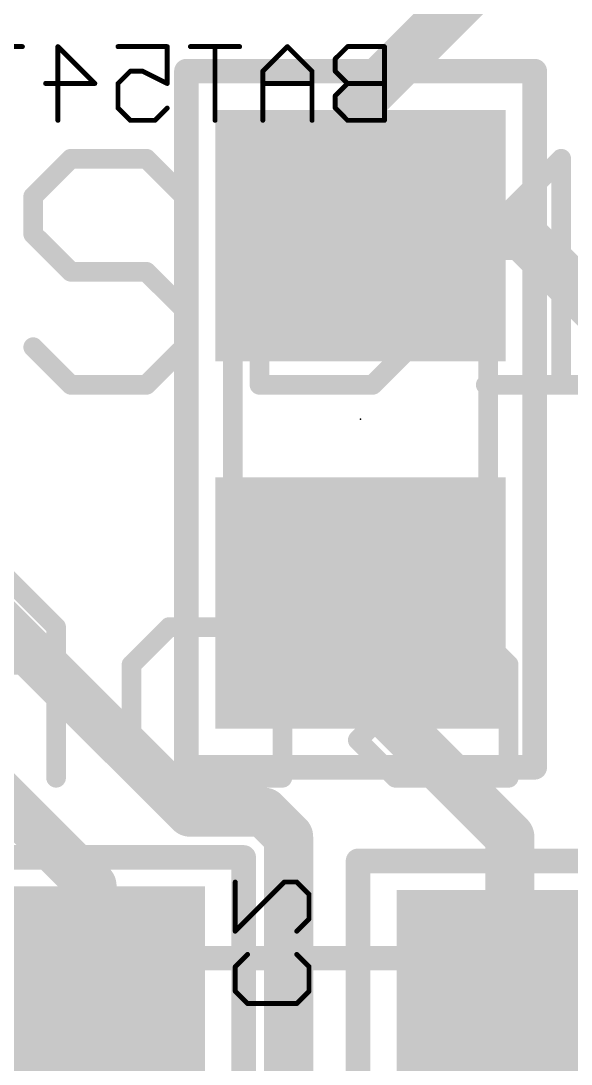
# Model space of a CAD drawing. Extents: x -0.1 to 38.1, y -0.1 to 36.4.
# Drawn here: x 10.3 to 13.14, y 23.46 to 28.86 of the extents above; entities that cross this region are included whole.
import ezdxf

# ---------------------------------------------------------------- set-up
doc = ezdxf.new("R2010")
doc.units = 0
for name, color, linetype in [('16', 132, 'CONTINUOUS'), ('21', 40, 'CONTINUOUS'), ('22', 6, 'CONTINUOUS'), ('24', 53, 'CONTINUOUS'), ('26', 253, 'CONTINUOUS'), ('51', 253, 'CONTINUOUS'), ('52', 253, 'CONTINUOUS')]:
    doc.layers.add(name, color=color, linetype=linetype)

# ---------------------------------------------------------------- blocks, each defined once
blk = doc.blocks.new('RECT')
blk.add_solid([(-0.5, -0.5), (0.5, -0.5), (-0.5, 0.5), (0.5, 0.5)])

msp = doc.modelspace()

# ---------------------------------------------------------------- linework, layer by layer
at = {"layer": '16', "const_width": 0.254}
for points in [[(12.065, 28.448), (12.772, 29.155)], [(12.065, 27.756), (12.065, 28.448)], [(12.056, 27.747), (12.065, 27.756)], [(12.893, 27.747), (12.056, 27.747)], [(13.462, 27.178), (12.893, 27.747)], [(11.176, 24.765), (9.652, 26.289)], [(12.056, 25.409), (12.056, 25.847)], [(12.827, 24.638), (12.056, 25.409)], [(10.033, 25.019), (10.668, 24.384)], [(11.557, 24.765), (11.176, 24.765)], [(11.684, 24.638), (11.557, 24.765)], [(11.684, 22.733), (11.684, 24.638)], [(12.827, 23.679), (12.827, 24.638)], [(10.668, 24.384), (10.668, 23.697)], [(10.668, 23.697), (10.602, 23.631)], [(12.893, 23.613), (12.827, 23.679)], [(12.893, 22.926), (12.893, 23.613)]]:
    msp.add_lwpolyline(points, dxfattribs=at)
at = {"layer": '16', "const_width": 0.127}
for points in [[(12.1285, 28.448, 1), (12.0015, 28.448)], [(12.0201, 28.4929, 1), (12.1099, 28.4031)], [(12.056, 27.8105, 1), (12.056, 27.6835)], [(12.0111, 27.7919, 1), (12.1009, 27.7021)], [(12.1099, 27.7111, 1), (12.0201, 27.8009)], [(12.9379, 27.7919, 1), (12.8481, 27.7021)], [(12.893, 27.6835, 1), (12.893, 27.8105)], [(12.0015, 27.756, 1), (12.1285, 27.756)], [(12.1195, 25.847, 1), (11.9925, 25.847)], [(12.1009, 25.4539, 1), (12.0111, 25.3641)], [(11.9925, 25.409, 1), (12.1195, 25.409)], [(11.176, 24.8285, 1), (11.176, 24.7015)], [(11.1311, 24.7201, 1), (11.2209, 24.8099)], [(11.6019, 24.8099, 1), (11.5121, 24.7201)], [(11.557, 24.7015, 1), (11.557, 24.8285)], [(11.7475, 24.638, 1), (11.6205, 24.638)], [(12.8905, 24.638, 1), (12.7635, 24.638)], [(11.6391, 24.5931, 1), (11.7289, 24.6829)], [(12.7821, 24.5931, 1), (12.8719, 24.6829)], [(10.7315, 24.384, 1), (10.6045, 24.384)], [(10.6231, 24.3391, 1), (10.7129, 24.4289)], [(10.7129, 23.6521, 1), (10.6231, 23.7419)], [(12.8719, 23.7239, 1), (12.7821, 23.6341)], [(10.5571, 23.6759, 1), (10.6469, 23.5861)], [(10.6045, 23.697, 1), (10.7315, 23.697)], [(12.7635, 23.679, 1), (12.8905, 23.679)], [(12.9565, 23.613, 1), (12.8295, 23.613)], [(12.8481, 23.5681, 1), (12.9379, 23.6579)]]:
    msp.add_lwpolyline(points, format="xyb", dxfattribs=at)
at = {"layer": '21', "const_width": 0.1016}
for points in [[(10.5591, 28.1442), (10.3642, 27.9493)], [(10.9489, 28.1442), (10.5591, 28.1442)], [(11.1438, 27.9493), (10.9489, 28.1442)], [(11.5336, 28.1442), (11.5336, 26.9748)], [(12.1183, 28.1442), (11.5336, 28.1442)], [(12.3132, 27.9493), (12.1183, 28.1442)], [(12.703, 27.7544), (13.0928, 28.1442)], [(13.0928, 28.1442), (13.0928, 26.9748)], [(10.3642, 27.9493), (10.3642, 27.7544)], [(12.3132, 27.1697), (12.3132, 27.9493)], [(10.3642, 27.7544), (10.5591, 27.5595)], [(10.5591, 27.5595), (10.9489, 27.5595)], [(10.9489, 27.5595), (11.1438, 27.3646)], [(11.1438, 27.3646), (11.1438, 27.1697)], [(10.5591, 26.9748), (10.3642, 27.1697)], [(11.1438, 27.1697), (10.9489, 26.9748)], [(12.1183, 26.9748), (12.3132, 27.1697)], [(10.9489, 26.9748), (10.5591, 26.9748)], [(11.5336, 26.9748), (12.1183, 26.9748)], [(12.703, 26.9748), (13.4826, 26.9748)], [(10.0926, 26.1122), (10.4824, 25.7224)], [(11.6518, 26.1122), (11.6518, 24.9428)], [(10.4824, 25.7224), (10.4824, 24.9428)], [(10.8722, 25.5275), (11.0671, 25.7224)], [(11.0671, 25.7224), (11.6518, 25.7224)], [(12.2365, 25.7224), (12.6263, 25.7224)], [(12.6263, 25.7224), (12.8212, 25.5275)], [(9.7028, 25.5275), (10.4824, 25.5275)], [(10.8722, 25.1377), (10.8722, 25.5275)], [(12.8212, 25.5275), (12.8212, 24.9428)], [(12.0416, 25.1377), (12.2365, 25.3326)], [(12.2365, 25.3326), (12.8212, 25.3326)], [(11.0671, 24.9428), (10.8722, 25.1377)], [(12.2365, 24.9428), (12.0416, 25.1377)], [(11.6518, 24.9428), (11.0671, 24.9428)], [(12.8212, 24.9428), (12.2365, 24.9428)]]:
    msp.add_lwpolyline(points, dxfattribs=at)
at = {"layer": '21', "const_width": 0.0508}
for points in [[(10.5591, 28.1696, 1), (10.5591, 28.1188)], [(10.5771, 28.1262, 1), (10.5411, 28.1622)], [(10.9669, 28.1622, 1), (10.9309, 28.1262)], [(10.9489, 28.1188, 1), (10.9489, 28.1696)], [(11.559, 28.1442, 1), (11.5082, 28.1442)], [(11.5336, 28.1696, 1), (11.5336, 28.1188)], [(12.1363, 28.1622, 1), (12.1003, 28.1262)], [(12.1183, 28.1188, 1), (12.1183, 28.1696)], [(13.1182, 28.1442, 1), (13.0674, 28.1442)], [(13.1107, 28.1262, 1), (13.0748, 28.1622)], [(10.3462, 27.9673, 1), (10.3822, 27.9313)], [(10.3896, 27.9493, 1), (10.3388, 27.9493)], [(11.1258, 27.9313, 1), (11.1618, 27.9673)], [(12.3386, 27.9493, 1), (12.2878, 27.9493)], [(12.2952, 27.9313, 1), (12.3312, 27.9673)], [(10.3822, 27.7724, 1), (10.3462, 27.7364)], [(12.685, 27.7724, 1), (12.721, 27.7364)], [(10.3388, 27.7544, 1), (10.3896, 27.7544)], [(10.5591, 27.5849, 1), (10.5591, 27.5341)], [(10.5411, 27.5415, 1), (10.5771, 27.5775)], [(10.9669, 27.5775, 1), (10.9309, 27.5415)], [(10.9489, 27.5341, 1), (10.9489, 27.5849)], [(11.1692, 27.3646, 1), (11.1184, 27.3646)], [(11.1258, 27.3466, 1), (11.1618, 27.3826)], [(10.3822, 27.1877, 1), (10.3462, 27.1517)], [(11.1184, 27.1697, 1), (11.1692, 27.1697)], [(11.1618, 27.1517, 1), (11.1258, 27.1877)], [(12.2878, 27.1697, 1), (12.3386, 27.1697)], [(12.3312, 27.1517, 1), (12.2952, 27.1877)], [(10.5591, 27.0002, 1), (10.5591, 26.9494)], [(10.5411, 26.9568, 1), (10.5771, 26.9928)], [(10.9309, 26.9928, 1), (10.9669, 26.9568)], [(10.9489, 26.9494, 1), (10.9489, 27.0002)], [(11.5336, 27.0002, 1), (11.5336, 26.9494)], [(11.5082, 26.9748, 1), (11.559, 26.9748)], [(12.1003, 26.9928, 1), (12.1363, 26.9568)], [(12.1183, 26.9494, 1), (12.1183, 27.0002)], [(12.703, 27.0002, 1), (12.703, 26.9494)], [(13.0674, 26.9748, 1), (13.1182, 26.9748)], [(11.6772, 26.1122, 1), (11.6264, 26.1122)], [(10.5078, 25.7224, 1), (10.457, 25.7224)], [(10.4644, 25.7044, 1), (10.5004, 25.7404)], [(11.0671, 25.7478, 1), (11.0671, 25.697)], [(11.0851, 25.7044, 1), (11.0491, 25.7404)], [(11.6518, 25.697, 1), (11.6518, 25.7478)], [(12.2365, 25.7478, 1), (12.2365, 25.697)], [(12.6443, 25.7404, 1), (12.6083, 25.7044)], [(12.6263, 25.697, 1), (12.6263, 25.7478)], [(10.4824, 25.5021, 1), (10.4824, 25.5529)], [(10.8976, 25.5275, 1), (10.8468, 25.5275)], [(12.8466, 25.5275, 1), (12.7958, 25.5275)], [(10.8542, 25.5455, 1), (10.8902, 25.5095)], [(12.8032, 25.5095, 1), (12.8392, 25.5455)], [(12.2365, 25.358, 1), (12.2365, 25.3072)], [(12.2545, 25.3146, 1), (12.2185, 25.3506)], [(12.8212, 25.3072, 1), (12.8212, 25.358)], [(10.8902, 25.1557, 1), (10.8542, 25.1197)], [(10.8468, 25.1377, 1), (10.8976, 25.1377)], [(12.0596, 25.1557, 1), (12.0236, 25.1197)], [(12.0236, 25.1557, 1), (12.0596, 25.1197)], [(11.0671, 24.9682, 1), (11.0671, 24.9174)], [(11.0491, 24.9248, 1), (11.0851, 24.9608)], [(11.6518, 24.9174, 1), (11.6518, 24.9682)], [(12.2365, 24.9682, 1), (12.2365, 24.9174)], [(12.2185, 24.9248, 1), (12.2545, 24.9608)], [(12.8212, 24.9174, 1), (12.8212, 24.9682)], [(10.457, 24.9428, 1), (10.5078, 24.9428)], [(11.6264, 24.9428, 1), (11.6772, 24.9428)], [(12.7958, 24.9428, 1), (12.8466, 24.9428)]]:
    msp.add_lwpolyline(points, format="xyb", dxfattribs=at)
at = {"layer": '22', "const_width": 0.0635}
for points in [[(11.1878, 28.597, 1), (11.1242, 28.597)], [(11.156, 28.6288, 1), (11.156, 28.5653)], [(12.9878, 28.597, 1), (12.9243, 28.597)], [(12.956, 28.5653, 1), (12.956, 28.6288)], [(11.156, 25.0287, 1), (11.156, 24.9653)], [(12.956, 24.9653, 1), (12.956, 25.0287)], [(11.1242, 24.997, 1), (11.1878, 24.997)], [(12.9243, 24.997, 1), (12.9878, 24.997)], [(11.4838, 24.531, 1), (11.4202, 24.531)], [(11.452, 24.4993, 1), (11.452, 24.5628)], [(12.043, 24.5448, 1), (12.043, 24.4813)], [(12.0748, 24.513, 1), (12.0113, 24.513)]]:
    msp.add_lwpolyline(points, format="xyb", dxfattribs=at)
at = {"layer": '22', "const_width": 0.127}
for points in [[(12.956, 28.597), (11.156, 28.597)], [(11.156, 28.597), (11.156, 24.997)], [(12.956, 24.997), (12.956, 28.597)], [(11.156, 24.997), (12.956, 24.997)], [(11.452, 24.531), (7.852, 24.531)], [(11.452, 22.731), (11.452, 24.531)], [(15.643, 24.513), (12.043, 24.513)], [(12.043, 24.513), (12.043, 22.713)]]:
    msp.add_lwpolyline(points, dxfattribs=at)
at = {"layer": '24'}
msp.add_point((12.056, 26.797), dxfattribs=at)
at = {"layer": '26', "const_width": 0.0254}
for points in [[(10.3083, 28.724), (10.0541, 28.724)], [(10.4918, 28.3427), (10.4918, 28.724)], [(10.4918, 28.724), (10.6825, 28.5334)], [(10.8025, 28.724), (11.0567, 28.724)], [(11.0567, 28.724), (11.0567, 28.5334)], [(11.4309, 28.724), (11.1767, 28.724)], [(11.3038, 28.3427), (11.3038, 28.724)], [(11.678, 28.724), (11.5509, 28.5969)], [(11.8051, 28.5969), (11.678, 28.724)], [(11.9886, 28.724), (11.9251, 28.6605)], [(12.1793, 28.724), (11.9886, 28.724)], [(12.1793, 28.3427), (12.1793, 28.724)], [(11.9251, 28.6605), (11.9251, 28.5969)], [(10.866, 28.5969), (10.8025, 28.5334)], [(10.9296, 28.5969), (10.866, 28.5969)], [(11.0567, 28.5334), (10.9296, 28.5969)], [(11.5509, 28.5969), (11.5509, 28.3427)], [(11.8051, 28.3427), (11.8051, 28.5969)], [(11.9251, 28.5969), (11.9886, 28.5334)], [(10.6825, 28.5334), (10.4283, 28.5334)], [(10.8025, 28.5334), (10.8025, 28.4063)], [(11.8051, 28.5334), (11.5509, 28.5334)], [(11.9886, 28.5334), (11.9251, 28.4698)], [(12.1793, 28.5334), (11.9886, 28.5334)], [(11.9251, 28.4698), (11.9251, 28.4063)], [(10.8025, 28.4063), (10.866, 28.3427)], [(10.9931, 28.3427), (11.0567, 28.4063)], [(11.9251, 28.4063), (11.9886, 28.3427)], [(10.866, 28.3427), (10.9931, 28.3427)], [(11.9886, 28.3427), (12.1793, 28.3427)], [(11.4083, 24.4037), (11.4083, 24.1495)], [(11.4083, 24.1495), (11.6625, 24.4037)], [(11.6625, 24.4037), (11.7261, 24.4037)], [(11.7261, 24.4037), (11.7896, 24.3402)], [(11.7896, 24.3402), (11.7896, 24.213)], [(11.7896, 24.213), (11.7261, 24.1495)], [(11.4083, 23.9659), (11.4719, 24.0295)], [(11.7261, 24.0295), (11.7896, 23.9659)], [(11.4083, 23.8388), (11.4083, 23.9659)], [(11.7896, 23.9659), (11.7896, 23.8388)], [(11.4719, 23.7753), (11.4083, 23.8388)], [(11.7896, 23.8388), (11.7261, 23.7753)], [(11.7261, 23.7753), (11.4719, 23.7753)]]:
    msp.add_lwpolyline(points, dxfattribs=at)
at = {"layer": '26', "const_width": 0.0127}
for points in [[(10.3083, 28.7177, 1), (10.3083, 28.7304)], [(10.4982, 28.724, 1), (10.4855, 28.724)], [(10.4963, 28.7285, 1), (10.4873, 28.7195)], [(10.8025, 28.7304, 1), (10.8025, 28.7177)], [(11.063, 28.724, 1), (11.0503, 28.724)], [(11.0567, 28.7177, 1), (11.0567, 28.7304)], [(11.1767, 28.7304, 1), (11.1767, 28.7177)], [(11.3101, 28.724, 1), (11.2974, 28.724)], [(11.4309, 28.7177, 1), (11.4309, 28.7304)], [(11.6825, 28.7285, 1), (11.6735, 28.7195)], [(11.6825, 28.7195, 1), (11.6735, 28.7285)], [(11.9886, 28.7304, 1), (11.9886, 28.7177)], [(11.9931, 28.7195, 1), (11.9841, 28.7285)], [(12.1857, 28.724, 1), (12.173, 28.724)], [(12.1793, 28.7177, 1), (12.1793, 28.7304)], [(11.9314, 28.6605, 1), (11.9187, 28.6605)], [(11.9206, 28.665, 1), (11.9296, 28.656)], [(10.866, 28.6033, 1), (10.866, 28.5906)], [(10.8705, 28.5924, 1), (10.8615, 28.6014)], [(10.9324, 28.6026, 1), (10.9267, 28.5912)], [(10.9296, 28.5906, 1), (10.9296, 28.6033)], [(11.5572, 28.5969, 1), (11.5445, 28.5969)], [(11.5464, 28.6014, 1), (11.5554, 28.5924)], [(11.8114, 28.5969, 1), (11.7987, 28.5969)], [(11.8006, 28.5924, 1), (11.8096, 28.6014)], [(11.9187, 28.5969, 1), (11.9314, 28.5969)], [(11.9296, 28.6014, 1), (11.9206, 28.5924)], [(10.4283, 28.5397, 1), (10.4283, 28.527)], [(10.678, 28.5289, 1), (10.687, 28.5379)], [(10.6825, 28.527, 1), (10.6825, 28.5397)], [(10.8088, 28.5334, 1), (10.7961, 28.5334)], [(10.798, 28.5379, 1), (10.807, 28.5289)], [(11.0538, 28.5277, 1), (11.0595, 28.539)], [(11.5509, 28.5397, 1), (11.5509, 28.527)], [(11.8051, 28.527, 1), (11.8051, 28.5397)], [(11.9886, 28.5397, 1), (11.9886, 28.527)], [(11.9931, 28.5289, 1), (11.9841, 28.5379)], [(11.9841, 28.5289, 1), (11.9931, 28.5379)], [(12.1793, 28.527, 1), (12.1793, 28.5397)], [(11.0503, 28.5334, 1), (11.063, 28.5334)], [(11.9314, 28.4698, 1), (11.9187, 28.4698)], [(11.9206, 28.4743, 1), (11.9296, 28.4653)], [(10.7961, 28.4063, 1), (10.8088, 28.4063)], [(10.807, 28.4107, 1), (10.798, 28.4018)], [(11.0612, 28.4018, 1), (11.0522, 28.4107)], [(11.9187, 28.4063, 1), (11.9314, 28.4063)], [(11.9296, 28.4107, 1), (11.9206, 28.4018)], [(10.4855, 28.3427, 1), (10.4982, 28.3427)], [(10.866, 28.3491, 1), (10.866, 28.3363)], [(10.8615, 28.3382, 1), (10.8705, 28.3472)], [(10.9886, 28.3472, 1), (10.9976, 28.3382)], [(10.9931, 28.3363, 1), (10.9931, 28.3491)], [(11.2974, 28.3427, 1), (11.3101, 28.3427)], [(11.5445, 28.3427, 1), (11.5572, 28.3427)], [(11.7987, 28.3427, 1), (11.8114, 28.3427)], [(11.9886, 28.3491, 1), (11.9886, 28.3363)], [(11.9841, 28.3382, 1), (11.9931, 28.3472)], [(12.173, 28.3427, 1), (12.1857, 28.3427)], [(12.1793, 28.3363, 1), (12.1793, 28.3491)], [(11.4146, 24.4037, 1), (11.402, 24.4037)], [(11.6625, 24.4101, 1), (11.6625, 24.3974)], [(11.667, 24.3992, 1), (11.658, 24.4082)], [(11.7306, 24.4082, 1), (11.7216, 24.3992)], [(11.7261, 24.3974, 1), (11.7261, 24.4101)], [(11.796, 24.3402, 1), (11.7833, 24.3402)], [(11.7851, 24.3357, 1), (11.7941, 24.3446)], [(11.7941, 24.2086, 1), (11.7851, 24.2175)], [(11.7833, 24.213, 1), (11.796, 24.213)], [(11.4038, 24.154, 1), (11.4128, 24.145)], [(11.402, 24.1495, 1), (11.4146, 24.1495)], [(11.7216, 24.154, 1), (11.7306, 24.145)], [(11.4763, 24.025, 1), (11.4674, 24.034)], [(11.7306, 24.034, 1), (11.7216, 24.025)], [(11.4038, 23.9704, 1), (11.4128, 23.9615)], [(11.4146, 23.9659, 1), (11.402, 23.9659)], [(11.796, 23.9659, 1), (11.7833, 23.9659)], [(11.7851, 23.9615, 1), (11.7941, 23.9704)], [(11.4128, 23.8433, 1), (11.4038, 23.8343)], [(11.7941, 23.8343, 1), (11.7851, 23.8433)], [(11.402, 23.8388, 1), (11.4146, 23.8388)], [(11.7833, 23.8388, 1), (11.796, 23.8388)], [(11.4719, 23.7816, 1), (11.4719, 23.7689)], [(11.4674, 23.7708, 1), (11.4763, 23.7798)], [(11.7216, 23.7798, 1), (11.7306, 23.7708)], [(11.7261, 23.7689, 1), (11.7261, 23.7816)]]:
    msp.add_lwpolyline(points, format="xyb", dxfattribs=at)
at = {"layer": '51', "const_width": 0.127}
msp.add_lwpolyline([(6.2, 24.01), (31.91, 24.01)], dxfattribs=at)
at = {"layer": '52', "const_width": 0.1016}
for points in [[(11.396, 27.178), (11.396, 26.416)], [(12.716, 27.153), (12.716, 26.416)]]:
    msp.add_lwpolyline(points, dxfattribs=at)
at = {"layer": '52', "const_width": 0.0508}
for points in [[(11.4214, 27.178, 1), (11.3706, 27.178)], [(12.7414, 27.153, 1), (12.6906, 27.153)], [(11.3706, 26.416, 1), (11.4214, 26.416)], [(12.6906, 26.416, 1), (12.7414, 26.416)]]:
    msp.add_lwpolyline(points, format="xyb", dxfattribs=at)

# ---------------------------------------------------------------- block references
at = {"layer": '16', "xscale": 1.3, "yscale": 1.5}
for p, rotation in [((12.056, 27.747), 270), ((12.056, 25.847), 270), ((10.602, 23.631), 180)]:
    msp.add_blockref('RECT', p, dxfattribs=dict(at, rotation=rotation))
msp.add_blockref('RECT', (12.893, 23.613), dxfattribs=at)
at = {"layer": '52', "xscale": 0.7501, "yscale": 1.4501}
for p, rotation in [((12.0549, 27.5142), 270), ((12.0549, 26.0663), 270), ((10.3692, 23.6322), 180)]:
    msp.add_blockref('RECT', p, dxfattribs=dict(at, rotation=rotation))
msp.add_blockref('RECT', (13.1258, 23.6119), dxfattribs=at)

doc.saveas('drawing.dxf')
